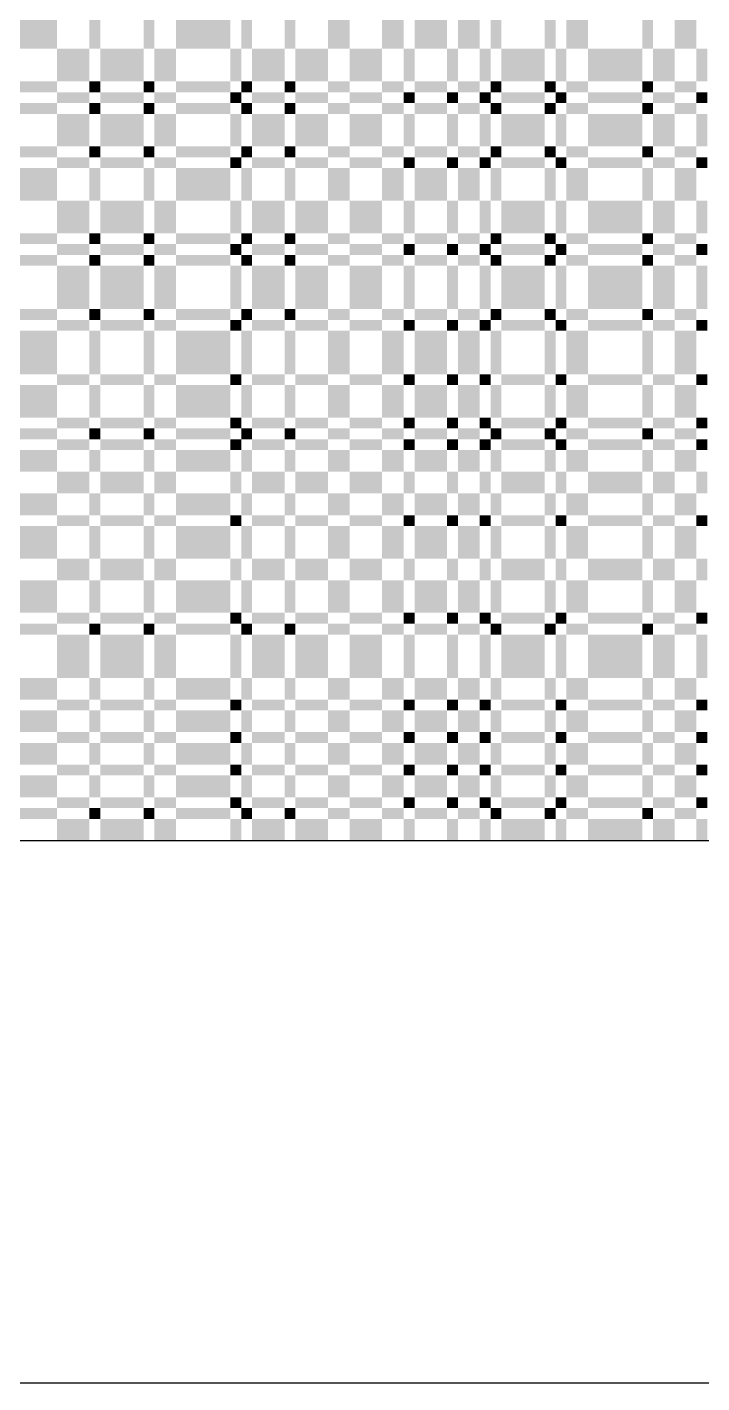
# Model space of a CAD drawing. Extents: x 0 to 10, y 0 to 10.
# Drawn here: x 3.745 to 4.99, y 0 to 2.5 of the extents above; entities that cross this region are included whole.
import ezdxf

# ---------------------------------------------------------------- set-up
doc = ezdxf.new("R2010")
doc.units = 0
doc.header["$MEASUREMENT"] = 0
doc.layers.add('CHROME', color=7, linetype='Continuous')
doc.layers.add('OUTLINE', color=7, linetype='Continuous')

msp = doc.modelspace()

# ---------------------------------------------------------------- linework, layer by layer
at = {"layer": 'CHROME'}
for points in [[(3.72, 2.46), (3.8, 2.46), (3.72, 2.54), (3.8, 2.54)], [(3.86, 2.46), (3.88, 2.46), (3.86, 2.54), (3.88, 2.54)], [(3.96, 2.46), (3.98, 2.46), (3.96, 2.54), (3.98, 2.54)], [(4.02, 2.46), (4.12, 2.46), (4.02, 2.54), (4.12, 2.54)], [(4.14, 2.46), (4.16, 2.46), (4.14, 2.54), (4.16, 2.54)], [(4.22, 2.46), (4.24, 2.46), (4.22, 2.54), (4.24, 2.54)], [(4.3, 2.46), (4.34, 2.46), (4.3, 2.54), (4.34, 2.54)], [(4.4, 2.46), (4.44, 2.46), (4.4, 2.54), (4.44, 2.54)], [(4.46, 2.46), (4.52, 2.46), (4.46, 2.54), (4.52, 2.54)], [(4.54, 2.46), (4.58, 2.46), (4.54, 2.54), (4.58, 2.54)], [(4.6, 2.46), (4.62, 2.46), (4.6, 2.54), (4.62, 2.54)], [(4.7, 2.46), (4.72, 2.46), (4.7, 2.54), (4.72, 2.54)], [(4.74, 2.46), (4.78, 2.46), (4.74, 2.54), (4.78, 2.54)], [(4.88, 2.46), (4.9, 2.46), (4.88, 2.54), (4.9, 2.54)], [(4.94, 2.46), (4.98, 2.46), (4.94, 2.54), (4.98, 2.54)], [(3.8, 2.4), (3.86, 2.4), (3.8, 2.46), (3.86, 2.46)], [(3.88, 2.4), (3.96, 2.4), (3.88, 2.46), (3.96, 2.46)], [(3.98, 2.4), (4.02, 2.4), (3.98, 2.46), (4.02, 2.46)], [(4.12, 2.4), (4.14, 2.4), (4.12, 2.46), (4.14, 2.46)], [(4.16, 2.4), (4.22, 2.4), (4.16, 2.46), (4.22, 2.46)], [(4.24, 2.4), (4.3, 2.4), (4.24, 2.46), (4.3, 2.46)], [(4.34, 2.4), (4.4, 2.4), (4.34, 2.46), (4.4, 2.46)], [(4.44, 2.4), (4.46, 2.4), (4.44, 2.46), (4.46, 2.46)], [(4.52, 2.4), (4.54, 2.4), (4.52, 2.46), (4.54, 2.46)], [(4.58, 2.4), (4.6, 2.4), (4.58, 2.46), (4.6, 2.46)], [(4.62, 2.4), (4.7, 2.4), (4.62, 2.46), (4.7, 2.46)], [(4.72, 2.4), (4.74, 2.4), (4.72, 2.46), (4.74, 2.46)], [(4.78, 2.4), (4.88, 2.4), (4.78, 2.46), (4.88, 2.46)], [(4.9, 2.4), (4.94, 2.4), (4.9, 2.46), (4.94, 2.46)], [(4.98, 2.4), (5, 2.4), (4.98, 2.46), (5, 2.46)], [(3.72, 2.38), (3.8, 2.38), (3.72, 2.4), (3.8, 2.4)], [(3.8, 2.36), (3.86, 2.36), (3.8, 2.38), (3.86, 2.38)], [(3.86, 2.38), (3.88, 2.38), (3.86, 2.4), (3.88, 2.4)], [(3.88, 2.36), (3.96, 2.36), (3.88, 2.38), (3.96, 2.38)], [(3.96, 2.38), (3.98, 2.38), (3.96, 2.4), (3.98, 2.4)], [(3.98, 2.36), (4.02, 2.36), (3.98, 2.38), (4.02, 2.38)], [(4.02, 2.38), (4.12, 2.38), (4.02, 2.4), (4.12, 2.4)], [(4.12, 2.36), (4.14, 2.36), (4.12, 2.38), (4.14, 2.38)], [(4.14, 2.38), (4.16, 2.38), (4.14, 2.4), (4.16, 2.4)], [(4.16, 2.36), (4.22, 2.36), (4.16, 2.38), (4.22, 2.38)], [(4.22, 2.38), (4.24, 2.38), (4.22, 2.4), (4.24, 2.4)], [(4.24, 2.36), (4.3, 2.36), (4.24, 2.38), (4.3, 2.38)], [(4.3, 2.38), (4.34, 2.38), (4.3, 2.4), (4.34, 2.4)], [(4.34, 2.36), (4.4, 2.36), (4.34, 2.38), (4.4, 2.38)], [(4.4, 2.38), (4.44, 2.38), (4.4, 2.4), (4.44, 2.4)], [(4.44, 2.36), (4.46, 2.36), (4.44, 2.38), (4.46, 2.38)], [(4.46, 2.38), (4.52, 2.38), (4.46, 2.4), (4.52, 2.4)], [(4.52, 2.36), (4.54, 2.36), (4.52, 2.38), (4.54, 2.38)], [(4.54, 2.38), (4.58, 2.38), (4.54, 2.4), (4.58, 2.4)], [(4.58, 2.36), (4.6, 2.36), (4.58, 2.38), (4.6, 2.38)], [(4.6, 2.38), (4.62, 2.38), (4.6, 2.4), (4.62, 2.4)], [(4.62, 2.36), (4.7, 2.36), (4.62, 2.38), (4.7, 2.38)], [(4.7, 2.38), (4.72, 2.38), (4.7, 2.4), (4.72, 2.4)], [(4.72, 2.36), (4.74, 2.36), (4.72, 2.38), (4.74, 2.38)], [(4.74, 2.38), (4.78, 2.38), (4.74, 2.4), (4.78, 2.4)], [(4.78, 2.36), (4.88, 2.36), (4.78, 2.38), (4.88, 2.38)], [(4.88, 2.38), (4.9, 2.38), (4.88, 2.4), (4.9, 2.4)], [(4.9, 2.36), (4.94, 2.36), (4.9, 2.38), (4.94, 2.38)], [(4.94, 2.38), (4.98, 2.38), (4.94, 2.4), (4.98, 2.4)], [(4.98, 2.36), (5, 2.36), (4.98, 2.38), (5, 2.38)], [(3.72, 2.34), (3.8, 2.34), (3.72, 2.36), (3.8, 2.36)], [(3.86, 2.34), (3.88, 2.34), (3.86, 2.36), (3.88, 2.36)], [(3.96, 2.34), (3.98, 2.34), (3.96, 2.36), (3.98, 2.36)], [(4.02, 2.34), (4.12, 2.34), (4.02, 2.36), (4.12, 2.36)], [(4.14, 2.34), (4.16, 2.34), (4.14, 2.36), (4.16, 2.36)], [(4.22, 2.34), (4.24, 2.34), (4.22, 2.36), (4.24, 2.36)], [(4.3, 2.34), (4.34, 2.34), (4.3, 2.36), (4.34, 2.36)], [(4.4, 2.34), (4.44, 2.34), (4.4, 2.36), (4.44, 2.36)], [(4.46, 2.34), (4.52, 2.34), (4.46, 2.36), (4.52, 2.36)], [(4.54, 2.34), (4.58, 2.34), (4.54, 2.36), (4.58, 2.36)], [(4.6, 2.34), (4.62, 2.34), (4.6, 2.36), (4.62, 2.36)], [(4.7, 2.34), (4.72, 2.34), (4.7, 2.36), (4.72, 2.36)], [(4.74, 2.34), (4.78, 2.34), (4.74, 2.36), (4.78, 2.36)], [(4.88, 2.34), (4.9, 2.34), (4.88, 2.36), (4.9, 2.36)], [(4.94, 2.34), (4.98, 2.34), (4.94, 2.36), (4.98, 2.36)], [(3.8, 2.28), (3.86, 2.28), (3.8, 2.34), (3.86, 2.34)], [(3.88, 2.28), (3.96, 2.28), (3.88, 2.34), (3.96, 2.34)], [(3.98, 2.28), (4.02, 2.28), (3.98, 2.34), (4.02, 2.34)], [(4.12, 2.28), (4.14, 2.28), (4.12, 2.34), (4.14, 2.34)], [(4.16, 2.28), (4.22, 2.28), (4.16, 2.34), (4.22, 2.34)], [(4.24, 2.28), (4.3, 2.28), (4.24, 2.34), (4.3, 2.34)], [(4.34, 2.28), (4.4, 2.28), (4.34, 2.34), (4.4, 2.34)], [(4.44, 2.28), (4.46, 2.28), (4.44, 2.34), (4.46, 2.34)], [(4.52, 2.28), (4.54, 2.28), (4.52, 2.34), (4.54, 2.34)], [(4.58, 2.28), (4.6, 2.28), (4.58, 2.34), (4.6, 2.34)], [(4.62, 2.28), (4.7, 2.28), (4.62, 2.34), (4.7, 2.34)], [(4.72, 2.28), (4.74, 2.28), (4.72, 2.34), (4.74, 2.34)], [(4.78, 2.28), (4.88, 2.28), (4.78, 2.34), (4.88, 2.34)], [(4.9, 2.28), (4.94, 2.28), (4.9, 2.34), (4.94, 2.34)], [(4.98, 2.28), (5, 2.28), (4.98, 2.34), (5, 2.34)], [(3.72, 2.26), (3.8, 2.26), (3.72, 2.28), (3.8, 2.28)], [(3.86, 2.26), (3.88, 2.26), (3.86, 2.28), (3.88, 2.28)], [(3.96, 2.26), (3.98, 2.26), (3.96, 2.28), (3.98, 2.28)], [(4.02, 2.26), (4.12, 2.26), (4.02, 2.28), (4.12, 2.28)], [(4.14, 2.26), (4.16, 2.26), (4.14, 2.28), (4.16, 2.28)], [(4.22, 2.26), (4.24, 2.26), (4.22, 2.28), (4.24, 2.28)], [(4.3, 2.26), (4.34, 2.26), (4.3, 2.28), (4.34, 2.28)], [(4.4, 2.26), (4.44, 2.26), (4.4, 2.28), (4.44, 2.28)], [(4.46, 2.26), (4.52, 2.26), (4.46, 2.28), (4.52, 2.28)], [(4.54, 2.26), (4.58, 2.26), (4.54, 2.28), (4.58, 2.28)], [(4.6, 2.26), (4.62, 2.26), (4.6, 2.28), (4.62, 2.28)], [(4.7, 2.26), (4.72, 2.26), (4.7, 2.28), (4.72, 2.28)], [(4.74, 2.26), (4.78, 2.26), (4.74, 2.28), (4.78, 2.28)], [(4.88, 2.26), (4.9, 2.26), (4.88, 2.28), (4.9, 2.28)], [(4.94, 2.26), (4.98, 2.26), (4.94, 2.28), (4.98, 2.28)], [(3.8, 2.24), (3.86, 2.24), (3.8, 2.26), (3.86, 2.26)], [(3.88, 2.24), (3.96, 2.24), (3.88, 2.26), (3.96, 2.26)], [(3.98, 2.24), (4.02, 2.24), (3.98, 2.26), (4.02, 2.26)], [(4.12, 2.24), (4.14, 2.24), (4.12, 2.26), (4.14, 2.26)], [(4.16, 2.24), (4.22, 2.24), (4.16, 2.26), (4.22, 2.26)], [(4.24, 2.24), (4.3, 2.24), (4.24, 2.26), (4.3, 2.26)], [(4.34, 2.24), (4.4, 2.24), (4.34, 2.26), (4.4, 2.26)], [(4.44, 2.24), (4.46, 2.24), (4.44, 2.26), (4.46, 2.26)], [(4.52, 2.24), (4.54, 2.24), (4.52, 2.26), (4.54, 2.26)], [(4.58, 2.24), (4.6, 2.24), (4.58, 2.26), (4.6, 2.26)], [(4.62, 2.24), (4.7, 2.24), (4.62, 2.26), (4.7, 2.26)], [(4.72, 2.24), (4.74, 2.24), (4.72, 2.26), (4.74, 2.26)], [(4.78, 2.24), (4.88, 2.24), (4.78, 2.26), (4.88, 2.26)], [(4.9, 2.24), (4.94, 2.24), (4.9, 2.26), (4.94, 2.26)], [(4.98, 2.24), (5, 2.24), (4.98, 2.26), (5, 2.26)], [(3.72, 2.18), (3.8, 2.18), (3.72, 2.24), (3.8, 2.24)], [(3.86, 2.18), (3.88, 2.18), (3.86, 2.24), (3.88, 2.24)], [(3.96, 2.18), (3.98, 2.18), (3.96, 2.24), (3.98, 2.24)], [(4.02, 2.18), (4.12, 2.18), (4.02, 2.24), (4.12, 2.24)], [(4.14, 2.18), (4.16, 2.18), (4.14, 2.24), (4.16, 2.24)], [(4.22, 2.18), (4.24, 2.18), (4.22, 2.24), (4.24, 2.24)], [(4.3, 2.18), (4.34, 2.18), (4.3, 2.24), (4.34, 2.24)], [(4.4, 2.18), (4.44, 2.18), (4.4, 2.24), (4.44, 2.24)], [(4.46, 2.18), (4.52, 2.18), (4.46, 2.24), (4.52, 2.24)], [(4.54, 2.18), (4.58, 2.18), (4.54, 2.24), (4.58, 2.24)], [(4.6, 2.18), (4.62, 2.18), (4.6, 2.24), (4.62, 2.24)], [(4.7, 2.18), (4.72, 2.18), (4.7, 2.24), (4.72, 2.24)], [(4.74, 2.18), (4.78, 2.18), (4.74, 2.24), (4.78, 2.24)], [(4.88, 2.18), (4.9, 2.18), (4.88, 2.24), (4.9, 2.24)], [(4.94, 2.18), (4.98, 2.18), (4.94, 2.24), (4.98, 2.24)], [(3.8, 2.12), (3.86, 2.12), (3.8, 2.18), (3.86, 2.18)], [(3.88, 2.12), (3.96, 2.12), (3.88, 2.18), (3.96, 2.18)], [(3.98, 2.12), (4.02, 2.12), (3.98, 2.18), (4.02, 2.18)], [(4.12, 2.12), (4.14, 2.12), (4.12, 2.18), (4.14, 2.18)], [(4.16, 2.12), (4.22, 2.12), (4.16, 2.18), (4.22, 2.18)], [(4.24, 2.12), (4.3, 2.12), (4.24, 2.18), (4.3, 2.18)], [(4.34, 2.12), (4.4, 2.12), (4.34, 2.18), (4.4, 2.18)], [(4.44, 2.12), (4.46, 2.12), (4.44, 2.18), (4.46, 2.18)], [(4.52, 2.12), (4.54, 2.12), (4.52, 2.18), (4.54, 2.18)], [(4.58, 2.12), (4.6, 2.12), (4.58, 2.18), (4.6, 2.18)], [(4.62, 2.12), (4.7, 2.12), (4.62, 2.18), (4.7, 2.18)], [(4.72, 2.12), (4.74, 2.12), (4.72, 2.18), (4.74, 2.18)], [(4.78, 2.12), (4.88, 2.12), (4.78, 2.18), (4.88, 2.18)], [(4.9, 2.12), (4.94, 2.12), (4.9, 2.18), (4.94, 2.18)], [(4.98, 2.12), (5, 2.12), (4.98, 2.18), (5, 2.18)], [(3.72, 2.1), (3.8, 2.1), (3.72, 2.12), (3.8, 2.12)], [(3.8, 2.08), (3.86, 2.08), (3.8, 2.1), (3.86, 2.1)], [(3.86, 2.1), (3.88, 2.1), (3.86, 2.12), (3.88, 2.12)], [(3.88, 2.08), (3.96, 2.08), (3.88, 2.1), (3.96, 2.1)], [(3.96, 2.1), (3.98, 2.1), (3.96, 2.12), (3.98, 2.12)], [(3.98, 2.08), (4.02, 2.08), (3.98, 2.1), (4.02, 2.1)], [(4.02, 2.1), (4.12, 2.1), (4.02, 2.12), (4.12, 2.12)], [(4.12, 2.08), (4.14, 2.08), (4.12, 2.1), (4.14, 2.1)], [(4.14, 2.1), (4.16, 2.1), (4.14, 2.12), (4.16, 2.12)], [(4.16, 2.08), (4.22, 2.08), (4.16, 2.1), (4.22, 2.1)], [(4.22, 2.1), (4.24, 2.1), (4.22, 2.12), (4.24, 2.12)], [(4.24, 2.08), (4.3, 2.08), (4.24, 2.1), (4.3, 2.1)], [(4.3, 2.1), (4.34, 2.1), (4.3, 2.12), (4.34, 2.12)], [(4.34, 2.08), (4.4, 2.08), (4.34, 2.1), (4.4, 2.1)], [(4.4, 2.1), (4.44, 2.1), (4.4, 2.12), (4.44, 2.12)], [(4.44, 2.08), (4.46, 2.08), (4.44, 2.1), (4.46, 2.1)], [(4.46, 2.1), (4.52, 2.1), (4.46, 2.12), (4.52, 2.12)], [(4.52, 2.08), (4.54, 2.08), (4.52, 2.1), (4.54, 2.1)], [(4.54, 2.1), (4.58, 2.1), (4.54, 2.12), (4.58, 2.12)], [(4.58, 2.08), (4.6, 2.08), (4.58, 2.1), (4.6, 2.1)], [(4.6, 2.1), (4.62, 2.1), (4.6, 2.12), (4.62, 2.12)], [(4.62, 2.08), (4.7, 2.08), (4.62, 2.1), (4.7, 2.1)], [(4.7, 2.1), (4.72, 2.1), (4.7, 2.12), (4.72, 2.12)], [(4.72, 2.08), (4.74, 2.08), (4.72, 2.1), (4.74, 2.1)], [(4.74, 2.1), (4.78, 2.1), (4.74, 2.12), (4.78, 2.12)], [(4.78, 2.08), (4.88, 2.08), (4.78, 2.1), (4.88, 2.1)], [(4.88, 2.1), (4.9, 2.1), (4.88, 2.12), (4.9, 2.12)], [(4.9, 2.08), (4.94, 2.08), (4.9, 2.1), (4.94, 2.1)], [(4.94, 2.1), (4.98, 2.1), (4.94, 2.12), (4.98, 2.12)], [(4.98, 2.08), (5, 2.08), (4.98, 2.1), (5, 2.1)], [(3.72, 2.06), (3.8, 2.06), (3.72, 2.08), (3.8, 2.08)], [(3.86, 2.06), (3.88, 2.06), (3.86, 2.08), (3.88, 2.08)], [(3.96, 2.06), (3.98, 2.06), (3.96, 2.08), (3.98, 2.08)], [(4.02, 2.06), (4.12, 2.06), (4.02, 2.08), (4.12, 2.08)], [(4.14, 2.06), (4.16, 2.06), (4.14, 2.08), (4.16, 2.08)], [(4.22, 2.06), (4.24, 2.06), (4.22, 2.08), (4.24, 2.08)], [(4.3, 2.06), (4.34, 2.06), (4.3, 2.08), (4.34, 2.08)], [(4.4, 2.06), (4.44, 2.06), (4.4, 2.08), (4.44, 2.08)], [(4.46, 2.06), (4.52, 2.06), (4.46, 2.08), (4.52, 2.08)], [(4.54, 2.06), (4.58, 2.06), (4.54, 2.08), (4.58, 2.08)], [(4.6, 2.06), (4.62, 2.06), (4.6, 2.08), (4.62, 2.08)], [(4.7, 2.06), (4.72, 2.06), (4.7, 2.08), (4.72, 2.08)], [(4.74, 2.06), (4.78, 2.06), (4.74, 2.08), (4.78, 2.08)], [(4.88, 2.06), (4.9, 2.06), (4.88, 2.08), (4.9, 2.08)], [(4.94, 2.06), (4.98, 2.06), (4.94, 2.08), (4.98, 2.08)], [(3.8, 1.98), (3.86, 1.98), (3.8, 2.06), (3.86, 2.06)], [(3.88, 1.98), (3.96, 1.98), (3.88, 2.06), (3.96, 2.06)], [(3.98, 1.98), (4.02, 1.98), (3.98, 2.06), (4.02, 2.06)], [(4.12, 1.98), (4.14, 1.98), (4.12, 2.06), (4.14, 2.06)], [(4.16, 1.98), (4.22, 1.98), (4.16, 2.06), (4.22, 2.06)], [(4.24, 1.98), (4.3, 1.98), (4.24, 2.06), (4.3, 2.06)], [(4.34, 1.98), (4.4, 1.98), (4.34, 2.06), (4.4, 2.06)], [(4.44, 1.98), (4.46, 1.98), (4.44, 2.06), (4.46, 2.06)], [(4.52, 1.98), (4.54, 1.98), (4.52, 2.06), (4.54, 2.06)], [(4.58, 1.98), (4.6, 1.98), (4.58, 2.06), (4.6, 2.06)], [(4.62, 1.98), (4.7, 1.98), (4.62, 2.06), (4.7, 2.06)], [(4.72, 1.98), (4.74, 1.98), (4.72, 2.06), (4.74, 2.06)], [(4.78, 1.98), (4.88, 1.98), (4.78, 2.06), (4.88, 2.06)], [(4.9, 1.98), (4.94, 1.98), (4.9, 2.06), (4.94, 2.06)], [(4.98, 1.98), (5, 1.98), (4.98, 2.06), (5, 2.06)], [(3.72, 1.96), (3.8, 1.96), (3.72, 1.98), (3.8, 1.98)], [(3.86, 1.96), (3.88, 1.96), (3.86, 1.98), (3.88, 1.98)], [(3.96, 1.96), (3.98, 1.96), (3.96, 1.98), (3.98, 1.98)], [(4.02, 1.96), (4.12, 1.96), (4.02, 1.98), (4.12, 1.98)], [(4.14, 1.96), (4.16, 1.96), (4.14, 1.98), (4.16, 1.98)], [(4.22, 1.96), (4.24, 1.96), (4.22, 1.98), (4.24, 1.98)], [(4.3, 1.96), (4.34, 1.96), (4.3, 1.98), (4.34, 1.98)], [(4.4, 1.96), (4.44, 1.96), (4.4, 1.98), (4.44, 1.98)], [(4.46, 1.96), (4.52, 1.96), (4.46, 1.98), (4.52, 1.98)], [(4.54, 1.96), (4.58, 1.96), (4.54, 1.98), (4.58, 1.98)], [(4.6, 1.96), (4.62, 1.96), (4.6, 1.98), (4.62, 1.98)], [(4.7, 1.96), (4.72, 1.96), (4.7, 1.98), (4.72, 1.98)], [(4.74, 1.96), (4.78, 1.96), (4.74, 1.98), (4.78, 1.98)], [(4.88, 1.96), (4.9, 1.96), (4.88, 1.98), (4.9, 1.98)], [(4.94, 1.96), (4.98, 1.96), (4.94, 1.98), (4.98, 1.98)], [(3.8, 1.94), (3.86, 1.94), (3.8, 1.96), (3.86, 1.96)], [(3.88, 1.94), (3.96, 1.94), (3.88, 1.96), (3.96, 1.96)], [(3.98, 1.94), (4.02, 1.94), (3.98, 1.96), (4.02, 1.96)], [(4.12, 1.94), (4.14, 1.94), (4.12, 1.96), (4.14, 1.96)], [(4.16, 1.94), (4.22, 1.94), (4.16, 1.96), (4.22, 1.96)], [(4.24, 1.94), (4.3, 1.94), (4.24, 1.96), (4.3, 1.96)], [(4.34, 1.94), (4.4, 1.94), (4.34, 1.96), (4.4, 1.96)], [(4.44, 1.94), (4.46, 1.94), (4.44, 1.96), (4.46, 1.96)], [(4.52, 1.94), (4.54, 1.94), (4.52, 1.96), (4.54, 1.96)], [(4.58, 1.94), (4.6, 1.94), (4.58, 1.96), (4.6, 1.96)], [(4.62, 1.94), (4.7, 1.94), (4.62, 1.96), (4.7, 1.96)], [(4.72, 1.94), (4.74, 1.94), (4.72, 1.96), (4.74, 1.96)], [(4.78, 1.94), (4.88, 1.94), (4.78, 1.96), (4.88, 1.96)], [(4.9, 1.94), (4.94, 1.94), (4.9, 1.96), (4.94, 1.96)], [(4.98, 1.94), (5, 1.94), (4.98, 1.96), (5, 1.96)], [(3.72, 1.86), (3.8, 1.86), (3.72, 1.94), (3.8, 1.94)], [(3.86, 1.86), (3.88, 1.86), (3.86, 1.94), (3.88, 1.94)], [(3.96, 1.86), (3.98, 1.86), (3.96, 1.94), (3.98, 1.94)], [(4.02, 1.86), (4.12, 1.86), (4.02, 1.94), (4.12, 1.94)], [(4.14, 1.86), (4.16, 1.86), (4.14, 1.94), (4.16, 1.94)], [(4.22, 1.86), (4.24, 1.86), (4.22, 1.94), (4.24, 1.94)], [(4.3, 1.86), (4.34, 1.86), (4.3, 1.94), (4.34, 1.94)], [(4.4, 1.86), (4.44, 1.86), (4.4, 1.94), (4.44, 1.94)], [(4.46, 1.86), (4.52, 1.86), (4.46, 1.94), (4.52, 1.94)], [(4.54, 1.86), (4.58, 1.86), (4.54, 1.94), (4.58, 1.94)], [(4.6, 1.86), (4.62, 1.86), (4.6, 1.94), (4.62, 1.94)], [(4.7, 1.86), (4.72, 1.86), (4.7, 1.94), (4.72, 1.94)], [(4.74, 1.86), (4.78, 1.86), (4.74, 1.94), (4.78, 1.94)], [(4.88, 1.86), (4.9, 1.86), (4.88, 1.94), (4.9, 1.94)], [(4.94, 1.86), (4.98, 1.86), (4.94, 1.94), (4.98, 1.94)], [(3.8, 1.84), (3.86, 1.84), (3.8, 1.86), (3.86, 1.86)], [(3.88, 1.84), (3.96, 1.84), (3.88, 1.86), (3.96, 1.86)], [(3.98, 1.84), (4.02, 1.84), (3.98, 1.86), (4.02, 1.86)], [(4.12, 1.84), (4.14, 1.84), (4.12, 1.86), (4.14, 1.86)], [(4.16, 1.84), (4.22, 1.84), (4.16, 1.86), (4.22, 1.86)], [(4.24, 1.84), (4.3, 1.84), (4.24, 1.86), (4.3, 1.86)], [(4.34, 1.84), (4.4, 1.84), (4.34, 1.86), (4.4, 1.86)], [(4.44, 1.84), (4.46, 1.84), (4.44, 1.86), (4.46, 1.86)], [(4.52, 1.84), (4.54, 1.84), (4.52, 1.86), (4.54, 1.86)], [(4.58, 1.84), (4.6, 1.84), (4.58, 1.86), (4.6, 1.86)], [(4.62, 1.84), (4.7, 1.84), (4.62, 1.86), (4.7, 1.86)], [(4.72, 1.84), (4.74, 1.84), (4.72, 1.86), (4.74, 1.86)], [(4.78, 1.84), (4.88, 1.84), (4.78, 1.86), (4.88, 1.86)], [(4.9, 1.84), (4.94, 1.84), (4.9, 1.86), (4.94, 1.86)], [(4.98, 1.84), (5, 1.84), (4.98, 1.86), (5, 1.86)], [(3.72, 1.78), (3.8, 1.78), (3.72, 1.84), (3.8, 1.84)], [(3.86, 1.78), (3.88, 1.78), (3.86, 1.84), (3.88, 1.84)], [(3.96, 1.78), (3.98, 1.78), (3.96, 1.84), (3.98, 1.84)], [(4.02, 1.78), (4.12, 1.78), (4.02, 1.84), (4.12, 1.84)], [(4.14, 1.78), (4.16, 1.78), (4.14, 1.84), (4.16, 1.84)], [(4.22, 1.78), (4.24, 1.78), (4.22, 1.84), (4.24, 1.84)], [(4.3, 1.78), (4.34, 1.78), (4.3, 1.84), (4.34, 1.84)], [(4.4, 1.78), (4.44, 1.78), (4.4, 1.84), (4.44, 1.84)], [(4.46, 1.78), (4.52, 1.78), (4.46, 1.84), (4.52, 1.84)], [(4.54, 1.78), (4.58, 1.78), (4.54, 1.84), (4.58, 1.84)], [(4.6, 1.78), (4.62, 1.78), (4.6, 1.84), (4.62, 1.84)], [(4.7, 1.78), (4.72, 1.78), (4.7, 1.84), (4.72, 1.84)], [(4.74, 1.78), (4.78, 1.78), (4.74, 1.84), (4.78, 1.84)], [(4.88, 1.78), (4.9, 1.78), (4.88, 1.84), (4.9, 1.84)], [(4.94, 1.78), (4.98, 1.78), (4.94, 1.84), (4.98, 1.84)], [(3.8, 1.76), (3.86, 1.76), (3.8, 1.78), (3.86, 1.78)], [(3.88, 1.76), (3.96, 1.76), (3.88, 1.78), (3.96, 1.78)], [(3.98, 1.76), (4.02, 1.76), (3.98, 1.78), (4.02, 1.78)], [(4.12, 1.76), (4.14, 1.76), (4.12, 1.78), (4.14, 1.78)], [(4.16, 1.76), (4.22, 1.76), (4.16, 1.78), (4.22, 1.78)], [(4.24, 1.76), (4.3, 1.76), (4.24, 1.78), (4.3, 1.78)], [(4.34, 1.76), (4.4, 1.76), (4.34, 1.78), (4.4, 1.78)], [(4.44, 1.76), (4.46, 1.76), (4.44, 1.78), (4.46, 1.78)], [(4.52, 1.76), (4.54, 1.76), (4.52, 1.78), (4.54, 1.78)], [(4.58, 1.76), (4.6, 1.76), (4.58, 1.78), (4.6, 1.78)], [(4.62, 1.76), (4.7, 1.76), (4.62, 1.78), (4.7, 1.78)], [(4.72, 1.76), (4.74, 1.76), (4.72, 1.78), (4.74, 1.78)], [(4.78, 1.76), (4.88, 1.76), (4.78, 1.78), (4.88, 1.78)], [(4.9, 1.76), (4.94, 1.76), (4.9, 1.78), (4.94, 1.78)], [(4.98, 1.76), (5, 1.76), (4.98, 1.78), (5, 1.78)], [(3.72, 1.74), (3.8, 1.74), (3.72, 1.76), (3.8, 1.76)], [(3.86, 1.74), (3.88, 1.74), (3.86, 1.76), (3.88, 1.76)], [(3.96, 1.74), (3.98, 1.74), (3.96, 1.76), (3.98, 1.76)], [(4.02, 1.74), (4.12, 1.74), (4.02, 1.76), (4.12, 1.76)], [(4.14, 1.74), (4.16, 1.74), (4.14, 1.76), (4.16, 1.76)], [(4.22, 1.74), (4.24, 1.74), (4.22, 1.76), (4.24, 1.76)], [(4.3, 1.74), (4.34, 1.74), (4.3, 1.76), (4.34, 1.76)], [(4.4, 1.74), (4.44, 1.74), (4.4, 1.76), (4.44, 1.76)], [(4.46, 1.74), (4.52, 1.74), (4.46, 1.76), (4.52, 1.76)], [(4.54, 1.74), (4.58, 1.74), (4.54, 1.76), (4.58, 1.76)], [(4.6, 1.74), (4.62, 1.74), (4.6, 1.76), (4.62, 1.76)], [(4.7, 1.74), (4.72, 1.74), (4.7, 1.76), (4.72, 1.76)], [(4.74, 1.74), (4.78, 1.74), (4.74, 1.76), (4.78, 1.76)], [(4.88, 1.74), (4.9, 1.74), (4.88, 1.76), (4.9, 1.76)], [(4.94, 1.74), (4.98, 1.74), (4.94, 1.76), (4.98, 1.76)], [(3.8, 1.72), (3.86, 1.72), (3.8, 1.74), (3.86, 1.74)], [(3.88, 1.72), (3.96, 1.72), (3.88, 1.74), (3.96, 1.74)], [(3.98, 1.72), (4.02, 1.72), (3.98, 1.74), (4.02, 1.74)], [(4.12, 1.72), (4.14, 1.72), (4.12, 1.74), (4.14, 1.74)], [(4.16, 1.72), (4.22, 1.72), (4.16, 1.74), (4.22, 1.74)], [(4.24, 1.72), (4.3, 1.72), (4.24, 1.74), (4.3, 1.74)], [(4.34, 1.72), (4.4, 1.72), (4.34, 1.74), (4.4, 1.74)], [(4.44, 1.72), (4.46, 1.72), (4.44, 1.74), (4.46, 1.74)], [(4.52, 1.72), (4.54, 1.72), (4.52, 1.74), (4.54, 1.74)], [(4.58, 1.72), (4.6, 1.72), (4.58, 1.74), (4.6, 1.74)], [(4.62, 1.72), (4.7, 1.72), (4.62, 1.74), (4.7, 1.74)], [(4.72, 1.72), (4.74, 1.72), (4.72, 1.74), (4.74, 1.74)], [(4.78, 1.72), (4.88, 1.72), (4.78, 1.74), (4.88, 1.74)], [(4.9, 1.72), (4.94, 1.72), (4.9, 1.74), (4.94, 1.74)], [(4.98, 1.72), (5, 1.72), (4.98, 1.74), (5, 1.74)], [(3.72, 1.68), (3.8, 1.68), (3.72, 1.72), (3.8, 1.72)], [(3.86, 1.68), (3.88, 1.68), (3.86, 1.72), (3.88, 1.72)], [(3.96, 1.68), (3.98, 1.68), (3.96, 1.72), (3.98, 1.72)], [(4.02, 1.68), (4.12, 1.68), (4.02, 1.72), (4.12, 1.72)], [(4.14, 1.68), (4.16, 1.68), (4.14, 1.72), (4.16, 1.72)], [(4.22, 1.68), (4.24, 1.68), (4.22, 1.72), (4.24, 1.72)], [(4.3, 1.68), (4.34, 1.68), (4.3, 1.72), (4.34, 1.72)], [(4.4, 1.68), (4.44, 1.68), (4.4, 1.72), (4.44, 1.72)], [(4.46, 1.68), (4.52, 1.68), (4.46, 1.72), (4.52, 1.72)], [(4.54, 1.68), (4.58, 1.68), (4.54, 1.72), (4.58, 1.72)], [(4.6, 1.68), (4.62, 1.68), (4.6, 1.72), (4.62, 1.72)], [(4.7, 1.68), (4.72, 1.68), (4.7, 1.72), (4.72, 1.72)], [(4.74, 1.68), (4.78, 1.68), (4.74, 1.72), (4.78, 1.72)], [(4.88, 1.68), (4.9, 1.68), (4.88, 1.72), (4.9, 1.72)], [(4.94, 1.68), (4.98, 1.68), (4.94, 1.72), (4.98, 1.72)], [(3.8, 1.64), (3.86, 1.64), (3.8, 1.68), (3.86, 1.68)], [(3.88, 1.64), (3.96, 1.64), (3.88, 1.68), (3.96, 1.68)], [(3.98, 1.64), (4.02, 1.64), (3.98, 1.68), (4.02, 1.68)], [(4.12, 1.64), (4.14, 1.64), (4.12, 1.68), (4.14, 1.68)], [(4.16, 1.64), (4.22, 1.64), (4.16, 1.68), (4.22, 1.68)], [(4.24, 1.64), (4.3, 1.64), (4.24, 1.68), (4.3, 1.68)], [(4.34, 1.64), (4.4, 1.64), (4.34, 1.68), (4.4, 1.68)], [(4.44, 1.64), (4.46, 1.64), (4.44, 1.68), (4.46, 1.68)], [(4.52, 1.64), (4.54, 1.64), (4.52, 1.68), (4.54, 1.68)], [(4.58, 1.64), (4.6, 1.64), (4.58, 1.68), (4.6, 1.68)], [(4.62, 1.64), (4.7, 1.64), (4.62, 1.68), (4.7, 1.68)], [(4.72, 1.64), (4.74, 1.64), (4.72, 1.68), (4.74, 1.68)], [(4.78, 1.64), (4.88, 1.64), (4.78, 1.68), (4.88, 1.68)], [(4.9, 1.64), (4.94, 1.64), (4.9, 1.68), (4.94, 1.68)], [(4.98, 1.64), (5, 1.64), (4.98, 1.68), (5, 1.68)], [(3.72, 1.6), (3.8, 1.6), (3.72, 1.64), (3.8, 1.64)], [(3.86, 1.6), (3.88, 1.6), (3.86, 1.64), (3.88, 1.64)], [(3.96, 1.6), (3.98, 1.6), (3.96, 1.64), (3.98, 1.64)], [(4.02, 1.6), (4.12, 1.6), (4.02, 1.64), (4.12, 1.64)], [(4.14, 1.6), (4.16, 1.6), (4.14, 1.64), (4.16, 1.64)], [(4.22, 1.6), (4.24, 1.6), (4.22, 1.64), (4.24, 1.64)], [(4.3, 1.6), (4.34, 1.6), (4.3, 1.64), (4.34, 1.64)], [(4.4, 1.6), (4.44, 1.6), (4.4, 1.64), (4.44, 1.64)], [(4.46, 1.6), (4.52, 1.6), (4.46, 1.64), (4.52, 1.64)], [(4.54, 1.6), (4.58, 1.6), (4.54, 1.64), (4.58, 1.64)], [(4.6, 1.6), (4.62, 1.6), (4.6, 1.64), (4.62, 1.64)], [(4.7, 1.6), (4.72, 1.6), (4.7, 1.64), (4.72, 1.64)], [(4.74, 1.6), (4.78, 1.6), (4.74, 1.64), (4.78, 1.64)], [(4.88, 1.6), (4.9, 1.6), (4.88, 1.64), (4.9, 1.64)], [(4.94, 1.6), (4.98, 1.6), (4.94, 1.64), (4.98, 1.64)], [(3.8, 1.58), (3.86, 1.58), (3.8, 1.6), (3.86, 1.6)], [(3.88, 1.58), (3.96, 1.58), (3.88, 1.6), (3.96, 1.6)], [(3.98, 1.58), (4.02, 1.58), (3.98, 1.6), (4.02, 1.6)], [(4.12, 1.58), (4.14, 1.58), (4.12, 1.6), (4.14, 1.6)], [(4.16, 1.58), (4.22, 1.58), (4.16, 1.6), (4.22, 1.6)], [(4.24, 1.58), (4.3, 1.58), (4.24, 1.6), (4.3, 1.6)], [(4.34, 1.58), (4.4, 1.58), (4.34, 1.6), (4.4, 1.6)], [(4.44, 1.58), (4.46, 1.58), (4.44, 1.6), (4.46, 1.6)], [(4.52, 1.58), (4.54, 1.58), (4.52, 1.6), (4.54, 1.6)], [(4.58, 1.58), (4.6, 1.58), (4.58, 1.6), (4.6, 1.6)], [(4.62, 1.58), (4.7, 1.58), (4.62, 1.6), (4.7, 1.6)], [(4.72, 1.58), (4.74, 1.58), (4.72, 1.6), (4.74, 1.6)], [(4.78, 1.58), (4.88, 1.58), (4.78, 1.6), (4.88, 1.6)], [(4.9, 1.58), (4.94, 1.58), (4.9, 1.6), (4.94, 1.6)], [(4.98, 1.58), (5, 1.58), (4.98, 1.6), (5, 1.6)], [(3.72, 1.52), (3.8, 1.52), (3.72, 1.58), (3.8, 1.58)], [(3.86, 1.52), (3.88, 1.52), (3.86, 1.58), (3.88, 1.58)], [(3.96, 1.52), (3.98, 1.52), (3.96, 1.58), (3.98, 1.58)], [(4.02, 1.52), (4.12, 1.52), (4.02, 1.58), (4.12, 1.58)], [(4.14, 1.52), (4.16, 1.52), (4.14, 1.58), (4.16, 1.58)], [(4.22, 1.52), (4.24, 1.52), (4.22, 1.58), (4.24, 1.58)], [(4.3, 1.52), (4.34, 1.52), (4.3, 1.58), (4.34, 1.58)], [(4.4, 1.52), (4.44, 1.52), (4.4, 1.58), (4.44, 1.58)], [(4.46, 1.52), (4.52, 1.52), (4.46, 1.58), (4.52, 1.58)], [(4.54, 1.52), (4.58, 1.52), (4.54, 1.58), (4.58, 1.58)], [(4.6, 1.52), (4.62, 1.52), (4.6, 1.58), (4.62, 1.58)], [(4.7, 1.52), (4.72, 1.52), (4.7, 1.58), (4.72, 1.58)], [(4.74, 1.52), (4.78, 1.52), (4.74, 1.58), (4.78, 1.58)], [(4.88, 1.52), (4.9, 1.52), (4.88, 1.58), (4.9, 1.58)], [(4.94, 1.52), (4.98, 1.52), (4.94, 1.58), (4.98, 1.58)], [(3.8, 1.48), (3.86, 1.48), (3.8, 1.52), (3.86, 1.52)], [(3.88, 1.48), (3.96, 1.48), (3.88, 1.52), (3.96, 1.52)], [(3.98, 1.48), (4.02, 1.48), (3.98, 1.52), (4.02, 1.52)], [(4.12, 1.48), (4.14, 1.48), (4.12, 1.52), (4.14, 1.52)], [(4.16, 1.48), (4.22, 1.48), (4.16, 1.52), (4.22, 1.52)], [(4.24, 1.48), (4.3, 1.48), (4.24, 1.52), (4.3, 1.52)], [(4.34, 1.48), (4.4, 1.48), (4.34, 1.52), (4.4, 1.52)], [(4.44, 1.48), (4.46, 1.48), (4.44, 1.52), (4.46, 1.52)], [(4.52, 1.48), (4.54, 1.48), (4.52, 1.52), (4.54, 1.52)], [(4.58, 1.48), (4.6, 1.48), (4.58, 1.52), (4.6, 1.52)], [(4.62, 1.48), (4.7, 1.48), (4.62, 1.52), (4.7, 1.52)], [(4.72, 1.48), (4.74, 1.48), (4.72, 1.52), (4.74, 1.52)], [(4.78, 1.48), (4.88, 1.48), (4.78, 1.52), (4.88, 1.52)], [(4.9, 1.48), (4.94, 1.48), (4.9, 1.52), (4.94, 1.52)], [(4.98, 1.48), (5, 1.48), (4.98, 1.52), (5, 1.52)], [(3.72, 1.42), (3.8, 1.42), (3.72, 1.48), (3.8, 1.48)], [(3.86, 1.42), (3.88, 1.42), (3.86, 1.48), (3.88, 1.48)], [(3.96, 1.42), (3.98, 1.42), (3.96, 1.48), (3.98, 1.48)], [(4.02, 1.42), (4.12, 1.42), (4.02, 1.48), (4.12, 1.48)], [(4.14, 1.42), (4.16, 1.42), (4.14, 1.48), (4.16, 1.48)], [(4.22, 1.42), (4.24, 1.42), (4.22, 1.48), (4.24, 1.48)], [(4.3, 1.42), (4.34, 1.42), (4.3, 1.48), (4.34, 1.48)], [(4.4, 1.42), (4.44, 1.42), (4.4, 1.48), (4.44, 1.48)], [(4.46, 1.42), (4.52, 1.42), (4.46, 1.48), (4.52, 1.48)], [(4.54, 1.42), (4.58, 1.42), (4.54, 1.48), (4.58, 1.48)], [(4.6, 1.42), (4.62, 1.42), (4.6, 1.48), (4.62, 1.48)], [(4.7, 1.42), (4.72, 1.42), (4.7, 1.48), (4.72, 1.48)], [(4.74, 1.42), (4.78, 1.42), (4.74, 1.48), (4.78, 1.48)], [(4.88, 1.42), (4.9, 1.42), (4.88, 1.48), (4.9, 1.48)], [(4.94, 1.42), (4.98, 1.42), (4.94, 1.48), (4.98, 1.48)], [(3.8, 1.4), (3.86, 1.4), (3.8, 1.42), (3.86, 1.42)], [(3.88, 1.4), (3.96, 1.4), (3.88, 1.42), (3.96, 1.42)], [(3.98, 1.4), (4.02, 1.4), (3.98, 1.42), (4.02, 1.42)], [(4.12, 1.4), (4.14, 1.4), (4.12, 1.42), (4.14, 1.42)], [(4.16, 1.4), (4.22, 1.4), (4.16, 1.42), (4.22, 1.42)], [(4.24, 1.4), (4.3, 1.4), (4.24, 1.42), (4.3, 1.42)], [(4.34, 1.4), (4.4, 1.4), (4.34, 1.42), (4.4, 1.42)], [(4.44, 1.4), (4.46, 1.4), (4.44, 1.42), (4.46, 1.42)], [(4.52, 1.4), (4.54, 1.4), (4.52, 1.42), (4.54, 1.42)], [(4.58, 1.4), (4.6, 1.4), (4.58, 1.42), (4.6, 1.42)], [(4.62, 1.4), (4.7, 1.4), (4.62, 1.42), (4.7, 1.42)], [(4.72, 1.4), (4.74, 1.4), (4.72, 1.42), (4.74, 1.42)], [(4.78, 1.4), (4.88, 1.4), (4.78, 1.42), (4.88, 1.42)], [(4.9, 1.4), (4.94, 1.4), (4.9, 1.42), (4.94, 1.42)], [(4.98, 1.4), (5, 1.4), (4.98, 1.42), (5, 1.42)], [(3.72, 1.38), (3.8, 1.38), (3.72, 1.4), (3.8, 1.4)], [(3.8, 1.3), (3.86, 1.3), (3.8, 1.38), (3.86, 1.38)], [(3.86, 1.38), (3.88, 1.38), (3.86, 1.4), (3.88, 1.4)], [(3.88, 1.3), (3.96, 1.3), (3.88, 1.38), (3.96, 1.38)], [(3.96, 1.38), (3.98, 1.38), (3.96, 1.4), (3.98, 1.4)], [(3.98, 1.3), (4.02, 1.3), (3.98, 1.38), (4.02, 1.38)], [(4.02, 1.38), (4.12, 1.38), (4.02, 1.4), (4.12, 1.4)], [(4.12, 1.3), (4.14, 1.3), (4.12, 1.38), (4.14, 1.38)], [(4.14, 1.38), (4.16, 1.38), (4.14, 1.4), (4.16, 1.4)], [(4.16, 1.3), (4.22, 1.3), (4.16, 1.38), (4.22, 1.38)], [(4.22, 1.38), (4.24, 1.38), (4.22, 1.4), (4.24, 1.4)], [(4.24, 1.3), (4.3, 1.3), (4.24, 1.38), (4.3, 1.38)], [(4.3, 1.38), (4.34, 1.38), (4.3, 1.4), (4.34, 1.4)], [(4.34, 1.3), (4.4, 1.3), (4.34, 1.38), (4.4, 1.38)], [(4.4, 1.38), (4.44, 1.38), (4.4, 1.4), (4.44, 1.4)], [(4.44, 1.3), (4.46, 1.3), (4.44, 1.38), (4.46, 1.38)], [(4.46, 1.38), (4.52, 1.38), (4.46, 1.4), (4.52, 1.4)], [(4.52, 1.3), (4.54, 1.3), (4.52, 1.38), (4.54, 1.38)], [(4.54, 1.38), (4.58, 1.38), (4.54, 1.4), (4.58, 1.4)], [(4.58, 1.3), (4.6, 1.3), (4.58, 1.38), (4.6, 1.38)], [(4.6, 1.38), (4.62, 1.38), (4.6, 1.4), (4.62, 1.4)], [(4.62, 1.3), (4.7, 1.3), (4.62, 1.38), (4.7, 1.38)], [(4.7, 1.38), (4.72, 1.38), (4.7, 1.4), (4.72, 1.4)], [(4.72, 1.3), (4.74, 1.3), (4.72, 1.38), (4.74, 1.38)], [(4.74, 1.38), (4.78, 1.38), (4.74, 1.4), (4.78, 1.4)], [(4.78, 1.3), (4.88, 1.3), (4.78, 1.38), (4.88, 1.38)], [(4.88, 1.38), (4.9, 1.38), (4.88, 1.4), (4.9, 1.4)], [(4.9, 1.3), (4.94, 1.3), (4.9, 1.38), (4.94, 1.38)], [(4.94, 1.38), (4.98, 1.38), (4.94, 1.4), (4.98, 1.4)], [(4.98, 1.3), (5, 1.3), (4.98, 1.38), (5, 1.38)], [(3.72, 1.26), (3.8, 1.26), (3.72, 1.3), (3.8, 1.3)], [(3.86, 1.26), (3.88, 1.26), (3.86, 1.3), (3.88, 1.3)], [(3.96, 1.26), (3.98, 1.26), (3.96, 1.3), (3.98, 1.3)], [(4.02, 1.26), (4.12, 1.26), (4.02, 1.3), (4.12, 1.3)], [(4.14, 1.26), (4.16, 1.26), (4.14, 1.3), (4.16, 1.3)], [(4.22, 1.26), (4.24, 1.26), (4.22, 1.3), (4.24, 1.3)], [(4.3, 1.26), (4.34, 1.26), (4.3, 1.3), (4.34, 1.3)], [(4.4, 1.26), (4.44, 1.26), (4.4, 1.3), (4.44, 1.3)], [(4.46, 1.26), (4.52, 1.26), (4.46, 1.3), (4.52, 1.3)], [(4.54, 1.26), (4.58, 1.26), (4.54, 1.3), (4.58, 1.3)], [(4.6, 1.26), (4.62, 1.26), (4.6, 1.3), (4.62, 1.3)], [(4.7, 1.26), (4.72, 1.26), (4.7, 1.3), (4.72, 1.3)], [(4.74, 1.26), (4.78, 1.26), (4.74, 1.3), (4.78, 1.3)], [(4.88, 1.26), (4.9, 1.26), (4.88, 1.3), (4.9, 1.3)], [(4.94, 1.26), (4.98, 1.26), (4.94, 1.3), (4.98, 1.3)], [(3.8, 1.24), (3.86, 1.24), (3.8, 1.26), (3.86, 1.26)], [(3.88, 1.24), (3.96, 1.24), (3.88, 1.26), (3.96, 1.26)], [(3.98, 1.24), (4.02, 1.24), (3.98, 1.26), (4.02, 1.26)], [(4.12, 1.24), (4.14, 1.24), (4.12, 1.26), (4.14, 1.26)], [(4.16, 1.24), (4.22, 1.24), (4.16, 1.26), (4.22, 1.26)], [(4.24, 1.24), (4.3, 1.24), (4.24, 1.26), (4.3, 1.26)], [(4.34, 1.24), (4.4, 1.24), (4.34, 1.26), (4.4, 1.26)], [(4.44, 1.24), (4.46, 1.24), (4.44, 1.26), (4.46, 1.26)], [(4.52, 1.24), (4.54, 1.24), (4.52, 1.26), (4.54, 1.26)], [(4.58, 1.24), (4.6, 1.24), (4.58, 1.26), (4.6, 1.26)], [(4.62, 1.24), (4.7, 1.24), (4.62, 1.26), (4.7, 1.26)], [(4.72, 1.24), (4.74, 1.24), (4.72, 1.26), (4.74, 1.26)], [(4.78, 1.24), (4.88, 1.24), (4.78, 1.26), (4.88, 1.26)], [(4.9, 1.24), (4.94, 1.24), (4.9, 1.26), (4.94, 1.26)], [(4.98, 1.24), (5, 1.24), (4.98, 1.26), (5, 1.26)], [(3.72, 1.2), (3.8, 1.2), (3.72, 1.24), (3.8, 1.24)], [(3.86, 1.2), (3.88, 1.2), (3.86, 1.24), (3.88, 1.24)], [(3.96, 1.2), (3.98, 1.2), (3.96, 1.24), (3.98, 1.24)], [(4.02, 1.2), (4.12, 1.2), (4.02, 1.24), (4.12, 1.24)], [(4.14, 1.2), (4.16, 1.2), (4.14, 1.24), (4.16, 1.24)], [(4.22, 1.2), (4.24, 1.2), (4.22, 1.24), (4.24, 1.24)], [(4.3, 1.2), (4.34, 1.2), (4.3, 1.24), (4.34, 1.24)], [(4.4, 1.2), (4.44, 1.2), (4.4, 1.24), (4.44, 1.24)], [(4.46, 1.2), (4.52, 1.2), (4.46, 1.24), (4.52, 1.24)], [(4.54, 1.2), (4.58, 1.2), (4.54, 1.24), (4.58, 1.24)], [(4.6, 1.2), (4.62, 1.2), (4.6, 1.24), (4.62, 1.24)], [(4.7, 1.2), (4.72, 1.2), (4.7, 1.24), (4.72, 1.24)], [(4.74, 1.2), (4.78, 1.2), (4.74, 1.24), (4.78, 1.24)], [(4.88, 1.2), (4.9, 1.2), (4.88, 1.24), (4.9, 1.24)], [(4.94, 1.2), (4.98, 1.2), (4.94, 1.24), (4.98, 1.24)], [(3.72, 1.14), (3.8, 1.14), (3.72, 1.18), (3.8, 1.18)], [(3.8, 1.18), (3.86, 1.18), (3.8, 1.2), (3.86, 1.2)], [(3.86, 1.14), (3.88, 1.14), (3.86, 1.18), (3.88, 1.18)], [(3.88, 1.18), (3.96, 1.18), (3.88, 1.2), (3.96, 1.2)], [(3.96, 1.14), (3.98, 1.14), (3.96, 1.18), (3.98, 1.18)], [(3.98, 1.18), (4.02, 1.18), (3.98, 1.2), (4.02, 1.2)], [(4.02, 1.14), (4.12, 1.14), (4.02, 1.18), (4.12, 1.18)], [(4.12, 1.18), (4.14, 1.18), (4.12, 1.2), (4.14, 1.2)], [(4.14, 1.14), (4.16, 1.14), (4.14, 1.18), (4.16, 1.18)], [(4.16, 1.18), (4.22, 1.18), (4.16, 1.2), (4.22, 1.2)], [(4.22, 1.14), (4.24, 1.14), (4.22, 1.18), (4.24, 1.18)], [(4.24, 1.18), (4.3, 1.18), (4.24, 1.2), (4.3, 1.2)], [(4.3, 1.14), (4.34, 1.14), (4.3, 1.18), (4.34, 1.18)], [(4.34, 1.18), (4.4, 1.18), (4.34, 1.2), (4.4, 1.2)], [(4.4, 1.14), (4.44, 1.14), (4.4, 1.18), (4.44, 1.18)], [(4.44, 1.18), (4.46, 1.18), (4.44, 1.2), (4.46, 1.2)], [(4.46, 1.14), (4.52, 1.14), (4.46, 1.18), (4.52, 1.18)], [(4.52, 1.18), (4.54, 1.18), (4.52, 1.2), (4.54, 1.2)], [(4.54, 1.14), (4.58, 1.14), (4.54, 1.18), (4.58, 1.18)], [(4.58, 1.18), (4.6, 1.18), (4.58, 1.2), (4.6, 1.2)], [(4.6, 1.14), (4.62, 1.14), (4.6, 1.18), (4.62, 1.18)], [(4.62, 1.18), (4.7, 1.18), (4.62, 1.2), (4.7, 1.2)], [(4.7, 1.14), (4.72, 1.14), (4.7, 1.18), (4.72, 1.18)], [(4.72, 1.18), (4.74, 1.18), (4.72, 1.2), (4.74, 1.2)], [(4.74, 1.14), (4.78, 1.14), (4.74, 1.18), (4.78, 1.18)], [(4.78, 1.18), (4.88, 1.18), (4.78, 1.2), (4.88, 1.2)], [(4.88, 1.14), (4.9, 1.14), (4.88, 1.18), (4.9, 1.18)], [(4.9, 1.18), (4.94, 1.18), (4.9, 1.2), (4.94, 1.2)], [(4.94, 1.14), (4.98, 1.14), (4.94, 1.18), (4.98, 1.18)], [(4.98, 1.18), (5, 1.18), (4.98, 1.2), (5, 1.2)], [(3.8, 1.12), (3.86, 1.12), (3.8, 1.14), (3.86, 1.14)], [(3.88, 1.12), (3.96, 1.12), (3.88, 1.14), (3.96, 1.14)], [(3.98, 1.12), (4.02, 1.12), (3.98, 1.14), (4.02, 1.14)], [(4.12, 1.12), (4.14, 1.12), (4.12, 1.14), (4.14, 1.14)], [(4.16, 1.12), (4.22, 1.12), (4.16, 1.14), (4.22, 1.14)], [(4.24, 1.12), (4.3, 1.12), (4.24, 1.14), (4.3, 1.14)], [(4.34, 1.12), (4.4, 1.12), (4.34, 1.14), (4.4, 1.14)], [(4.44, 1.12), (4.46, 1.12), (4.44, 1.14), (4.46, 1.14)], [(4.52, 1.12), (4.54, 1.12), (4.52, 1.14), (4.54, 1.14)], [(4.58, 1.12), (4.6, 1.12), (4.58, 1.14), (4.6, 1.14)], [(4.62, 1.12), (4.7, 1.12), (4.62, 1.14), (4.7, 1.14)], [(4.72, 1.12), (4.74, 1.12), (4.72, 1.14), (4.74, 1.14)], [(4.78, 1.12), (4.88, 1.12), (4.78, 1.14), (4.88, 1.14)], [(4.9, 1.12), (4.94, 1.12), (4.9, 1.14), (4.94, 1.14)], [(4.98, 1.12), (5, 1.12), (4.98, 1.14), (5, 1.14)], [(3.72, 1.08), (3.8, 1.08), (3.72, 1.12), (3.8, 1.12)], [(3.86, 1.08), (3.88, 1.08), (3.86, 1.12), (3.88, 1.12)], [(3.96, 1.08), (3.98, 1.08), (3.96, 1.12), (3.98, 1.12)], [(4.02, 1.08), (4.12, 1.08), (4.02, 1.12), (4.12, 1.12)], [(4.14, 1.08), (4.16, 1.08), (4.14, 1.12), (4.16, 1.12)], [(4.22, 1.08), (4.24, 1.08), (4.22, 1.12), (4.24, 1.12)], [(4.3, 1.08), (4.34, 1.08), (4.3, 1.12), (4.34, 1.12)], [(4.4, 1.08), (4.44, 1.08), (4.4, 1.12), (4.44, 1.12)], [(4.46, 1.08), (4.52, 1.08), (4.46, 1.12), (4.52, 1.12)], [(4.54, 1.08), (4.58, 1.08), (4.54, 1.12), (4.58, 1.12)], [(4.6, 1.08), (4.62, 1.08), (4.6, 1.12), (4.62, 1.12)], [(4.7, 1.08), (4.72, 1.08), (4.7, 1.12), (4.72, 1.12)], [(4.74, 1.08), (4.78, 1.08), (4.74, 1.12), (4.78, 1.12)], [(4.88, 1.08), (4.9, 1.08), (4.88, 1.12), (4.9, 1.12)], [(4.94, 1.08), (4.98, 1.08), (4.94, 1.12), (4.98, 1.12)], [(3.8, 1.06), (3.86, 1.06), (3.8, 1.08), (3.86, 1.08)], [(3.88, 1.06), (3.96, 1.06), (3.88, 1.08), (3.96, 1.08)], [(3.98, 1.06), (4.02, 1.06), (3.98, 1.08), (4.02, 1.08)], [(4.12, 1.06), (4.14, 1.06), (4.12, 1.08), (4.14, 1.08)], [(4.16, 1.06), (4.22, 1.06), (4.16, 1.08), (4.22, 1.08)], [(4.24, 1.06), (4.3, 1.06), (4.24, 1.08), (4.3, 1.08)], [(4.34, 1.06), (4.4, 1.06), (4.34, 1.08), (4.4, 1.08)], [(4.44, 1.06), (4.46, 1.06), (4.44, 1.08), (4.46, 1.08)], [(4.52, 1.06), (4.54, 1.06), (4.52, 1.08), (4.54, 1.08)], [(4.58, 1.06), (4.6, 1.06), (4.58, 1.08), (4.6, 1.08)], [(4.62, 1.06), (4.7, 1.06), (4.62, 1.08), (4.7, 1.08)], [(4.72, 1.06), (4.74, 1.06), (4.72, 1.08), (4.74, 1.08)], [(4.78, 1.06), (4.88, 1.06), (4.78, 1.08), (4.88, 1.08)], [(4.9, 1.06), (4.94, 1.06), (4.9, 1.08), (4.94, 1.08)], [(4.98, 1.06), (5, 1.06), (4.98, 1.08), (5, 1.08)], [(3.72, 1.04), (3.8, 1.04), (3.72, 1.06), (3.8, 1.06)], [(3.86, 1.04), (3.88, 1.04), (3.86, 1.06), (3.88, 1.06)], [(3.96, 1.04), (3.98, 1.04), (3.96, 1.06), (3.98, 1.06)], [(4.02, 1.04), (4.12, 1.04), (4.02, 1.06), (4.12, 1.06)], [(4.14, 1.04), (4.16, 1.04), (4.14, 1.06), (4.16, 1.06)], [(4.22, 1.04), (4.24, 1.04), (4.22, 1.06), (4.24, 1.06)], [(4.3, 1.04), (4.34, 1.04), (4.3, 1.06), (4.34, 1.06)], [(4.4, 1.04), (4.44, 1.04), (4.4, 1.06), (4.44, 1.06)], [(4.46, 1.04), (4.52, 1.04), (4.46, 1.06), (4.52, 1.06)], [(4.54, 1.04), (4.58, 1.04), (4.54, 1.06), (4.58, 1.06)], [(4.6, 1.04), (4.62, 1.04), (4.6, 1.06), (4.62, 1.06)], [(4.7, 1.04), (4.72, 1.04), (4.7, 1.06), (4.72, 1.06)], [(4.74, 1.04), (4.78, 1.04), (4.74, 1.06), (4.78, 1.06)], [(4.88, 1.04), (4.9, 1.04), (4.88, 1.06), (4.9, 1.06)], [(4.94, 1.04), (4.98, 1.04), (4.94, 1.06), (4.98, 1.06)], [(3.8, 1), (3.86, 1), (3.8, 1.04), (3.86, 1.04)], [(3.88, 1), (3.96, 1), (3.88, 1.04), (3.96, 1.04)], [(3.98, 1), (4.02, 1), (3.98, 1.04), (4.02, 1.04)], [(4.12, 1), (4.14, 1), (4.12, 1.04), (4.14, 1.04)], [(4.16, 1), (4.22, 1), (4.16, 1.04), (4.22, 1.04)], [(4.24, 1), (4.3, 1), (4.24, 1.04), (4.3, 1.04)], [(4.34, 1), (4.4, 1), (4.34, 1.04), (4.4, 1.04)], [(4.44, 1), (4.46, 1), (4.44, 1.04), (4.46, 1.04)], [(4.52, 1), (4.54, 1), (4.52, 1.04), (4.54, 1.04)], [(4.58, 1), (4.6, 1), (4.58, 1.04), (4.6, 1.04)], [(4.62, 1), (4.7, 1), (4.62, 1.04), (4.7, 1.04)], [(4.72, 1), (4.74, 1), (4.72, 1.04), (4.74, 1.04)], [(4.78, 1), (4.88, 1), (4.78, 1.04), (4.88, 1.04)], [(4.9, 1), (4.94, 1), (4.9, 1.04), (4.94, 1.04)], [(4.98, 1), (5, 1), (4.98, 1.04), (5, 1.04)]]:
    msp.add_solid(points, dxfattribs=at)
at = {"layer": 'OUTLINE'}
for p, q in [((1, 1), (9, 1)), ((0, 0), (10, 0))]:
    msp.add_line(p, q, dxfattribs=at)

doc.saveas('drawing.dxf')
